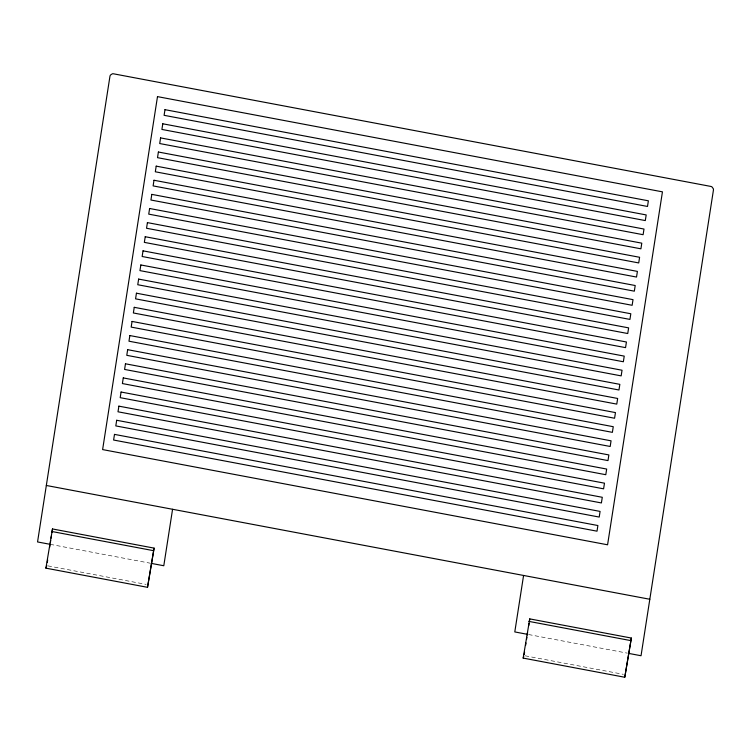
<?xml version="1.0" encoding="UTF-8"?>
<svg xmlns="http://www.w3.org/2000/svg" width="751" height="751" viewBox="0 0 751 751"><rect width="100%" height="100%" fill="white"/><g stroke="black" fill="none" stroke-linecap="round" stroke-linejoin="round"><path stroke-width="0.56" stroke-dasharray="3.75 2.82" d="M50.176 544.325L150.022 563.156M528.563 634.529L627.263 653.135M525.184 655.811L623.368 674.323M47.923 565.878L146.107 584.391"/><path stroke-width="1.13" d="M45.905 568.16L52.495 528.957L154.096 548.117L147.515 587.32L45.905 568.16L46.787 565.672M47.322 562.227L47.679 559.936M49.641 547.31L49.998 545.019M50.355 542.729L50.711 540.429M51.068 538.138L51.425 535.838M51.96 532.403L52.495 528.957M147.515 587.32L154.096 548.117M172.57 509.272L163.793 565.747L151.167 563.372M523.578 575.463L514.792 631.929L527.418 634.313M523.165 658.092L529.746 618.89L631.356 638.05L624.766 677.252L523.165 658.092L523.747 656.43M524.217 654.45L524.573 652.159M525.644 645.269L526 642.978M526.535 639.533L526.892 637.242M527.249 634.952L527.606 632.652M528.676 625.771L529.033 623.48M529.389 621.18L529.746 618.89M624.766 677.252L631.356 638.05M46.327 485.475L649.812 599.26M51.612 531.455L153.223 550.614M528.873 621.387L630.474 640.547M50.176 544.325L37.55 541.95L109.928 76.442A3.999 3.624 19.4 0 1 110.5 75.025L112.34 73.814A2.807 2.544 19.4 0 1 113.504 73.805L710.831 186.426A2.807 2.544 19.4 0 1 711.929 186.868L713.3 188.689A3.999 3.624 19.4 0 1 713.412 190.228L641.035 655.736L628.409 653.351M157.494 96.626L102.615 449.586L607.578 544.794L662.448 191.843L157.494 96.626M114.49 434.388L113.608 440.03L597.017 531.182L597.89 525.531L114.49 434.388M116.687 420.269L115.804 425.911L599.214 517.063L600.087 511.412L116.687 420.269M118.883 406.15L118.001 411.792L601.41 502.945L602.283 497.293L118.883 406.15M121.071 392.031L120.198 397.673L603.597 488.826L604.48 483.175L121.071 392.031M123.267 377.913L122.394 383.554L605.794 474.707L606.677 469.056L123.267 377.913M125.464 363.794L124.591 369.436L607.991 460.588L608.873 454.937L125.464 363.794M127.661 349.675L126.778 355.326L610.188 446.469L611.061 440.818L127.661 349.675M129.857 335.556L128.975 341.207L612.384 432.351L613.257 426.699L129.857 335.556M132.054 321.437L131.172 327.089L614.581 418.232L615.454 412.59L132.054 321.437M134.241 307.319L133.368 312.97L616.768 404.113L617.651 398.471L134.241 307.319M136.438 293.2L135.565 298.851L618.965 389.994L619.847 384.352L136.438 293.2M138.635 279.081L137.762 284.732L621.161 375.875L622.044 370.234L138.635 279.081M140.831 264.962L139.949 270.613L623.358 361.757L624.231 356.115L140.831 264.962M143.028 250.843L142.146 256.495L625.555 347.638L626.428 341.996L143.028 250.843M145.225 236.725L144.342 242.376L627.742 333.528L628.625 327.877L145.225 236.725M147.412 222.615L146.539 228.257L629.939 319.41L630.821 313.758L147.412 222.615M149.609 208.496L148.736 214.138L632.135 305.291L633.018 299.64L149.609 208.496M151.805 194.378L150.923 200.019L634.332 291.172L635.205 285.521L151.805 194.378M154.002 180.259L153.12 185.901L636.529 277.053L637.402 271.402L154.002 180.259M156.199 166.14L155.316 171.782L638.726 262.934L639.599 257.283L156.199 166.14M158.386 152.021L157.513 157.663L640.913 248.816L641.795 243.164L158.386 152.021M160.583 137.902L159.71 143.544L643.109 234.697L643.992 229.046L160.583 137.902M162.779 123.784L161.906 129.435L645.306 220.578L646.189 214.927L162.779 123.784M164.976 109.665L164.094 115.316L647.503 206.459L648.376 200.808L164.976 109.665"/></g></svg>
